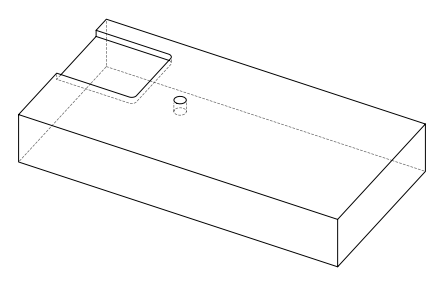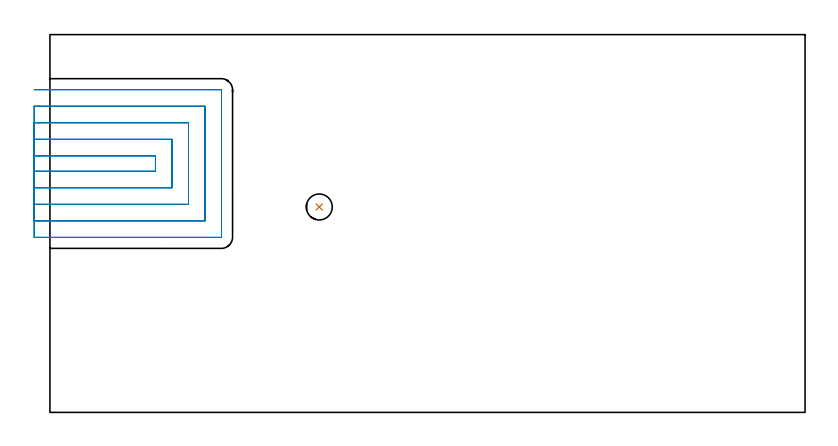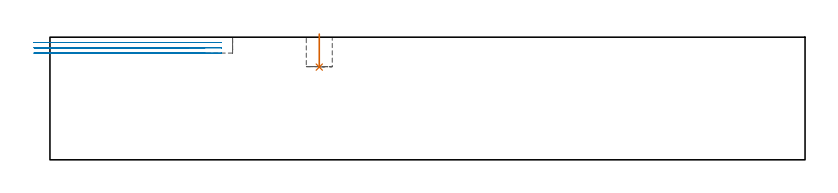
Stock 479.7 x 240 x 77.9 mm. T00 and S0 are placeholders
(PLAN: 2 operations, 1 tool changes, 10.2 min)
(1 INDEXABLE_INSERT_DRILL_BLIND_HOLE_FROM_SOLID | STEP1POCKET | NXT0302_004 | 0.09 min | 4011 mm3)
(2 MILL_SLOT | SLOT_PARTIAL_RECTANGULAR | UGT0201_103 | Follow Part, ap 3.5, ae 75% | 10.11 min | 126094 mm3)
(TOOL NXT0302_004 | Index. Insert Drill 16.5mm [880-D1650L20-05] | D16.5 PA176 FL83 Z2)
(TOOL UGT0201_103 | End Mill 14 mm | D14 FL19 Z2)
(OP 1 INDEXABLE_INSERT_DRILL_BLIND_HOLE_FROM_SOLID)
G17 G21 G94 G90
T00 M6
G54
G17 G0 G90 X171.1 Y130.5 S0 M3
G43 Z87.9 H1
G94 G81 G98 Z58.9 F250. R79.9
G80
M5
M2
(OP 2 MILL_SLOT)
G17 G21 G94 G90
T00 M6
G54
G17 G0 G90 X-10. Y153.2 S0 M3
G43 Z87.9 H0
Z74.533
G94 G1 X-7. F250.
X67. F500.
Y163.
X-7.
X-10. F250.
Y142.7
X-7.
X77.5 F500.
Y173.5
X-7.
X-10. F250.
Y132.2
X-7.
X88. F500.
Y184.
X-7.
X-10. F250.
Y121.7
X-7.
X98.5 F500.
Y194.5
X-7.
X-10. F250.
Y111.2
X-7.
X108.9 F500.
X108.955 Y111.205
X108.995 Y111.245
X109. Y111.3
Y204.9
X108.995 Y204.955
X108.955 Y204.995
X108.9 Y205.
X-7.
X-10. F250.
G0 Y153.2 Z71.167
G1 X-7.
X67. F500.
Y163.
X-7.
X-10. F250.
Y142.7
X-7.
X77.5 F500.
Y173.5
X-7.
X-10. F250.
Y132.2
X-7.
X88. F500.
Y184.
X-7.
X-10. F250.
Y121.7
X-7.
X98.5 F500.
Y194.5
X-7.
X-10. F250.
Y111.2
X-7.
X108.9 F500.
X108.955 Y111.205
X108.995 Y111.245
X109. Y111.3
Y204.9
X108.995 Y204.955
X108.955 Y204.995
X108.9 Y205.
X-7.
X-10. F250.
G0 Y153.2 Z67.8
G1 X-7.
X67. F500.
Y163.
X-7.
X-10. F250.
Y142.7
X-7.
X77.5 F500.
Y173.5
X-7.
X-10. F250.
Y132.2
X-7.
X88. F500.
Y184.
X-7.
X-10. F250.
Y121.7
X-7.
X98.5 F500.
Y194.5
X-7.
X-10. F250.
Y111.2
X-7.
X108.9 F500.
X108.955 Y111.205
X108.995 Y111.245
X109. Y111.3
Y204.9
X108.995 Y204.955
X108.955 Y204.995
X108.9 Y205.
X-7.
X-10. F250.
G0 Z87.9
M5
M2
